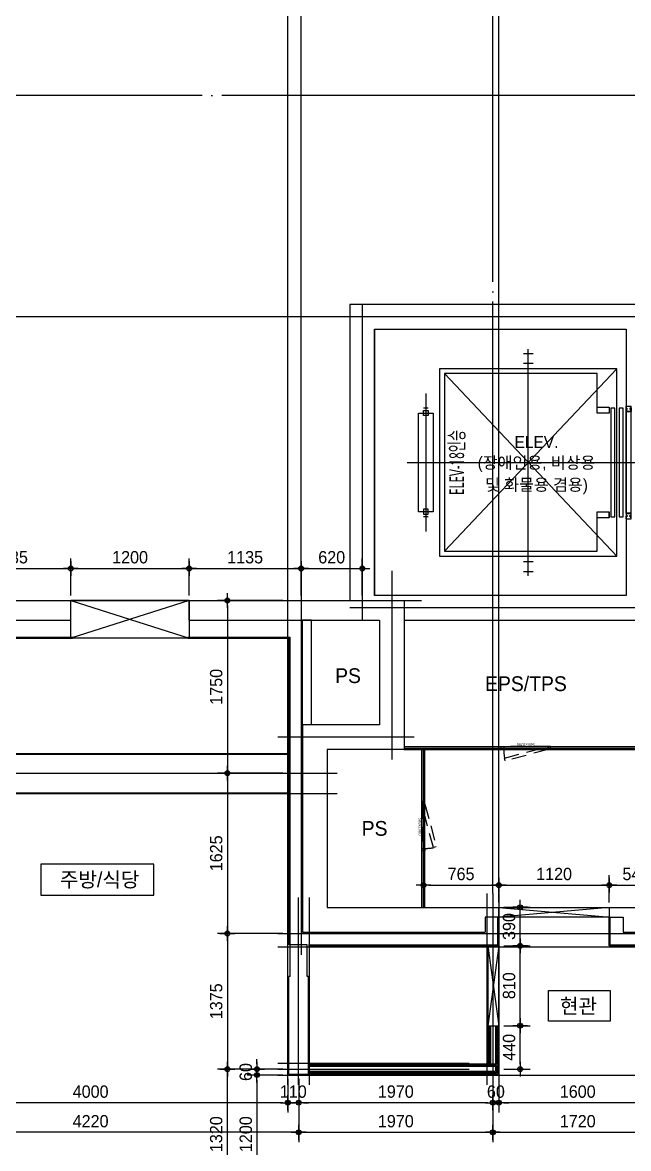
# Model space of a CAD drawing. Header units: millimetres. Extents: x 0 to 92204, y -190080 to 23760.
# Drawn here: x 63382 to 69528, y -88743 to -77329 of the extents above; entities that cross this region are included whole.
import ezdxf
from ezdxf.enums import TextEntityAlignment as Align
from ezdxf.xclip import XClip

# ---------------------------------------------------------------- set-up
doc = ezdxf.new("R2010")
doc.units = ezdxf.units.MM
doc.header["$LTSCALE"] = 100
doc.header["$XCLIPFRAME"] = 0
for name, pattern in [('AUDIT_D_220706163347-0', [0]), ('CEN', [62, 60, -1, 0, -1]), ('HIDDEN', [9.525, 6.35, -3.175]), ('xr-101_102동-2F$0$HID', [2.3, 1.5, -0.8])]:
    doc.linetypes.add(name, pattern=pattern)
doc.layers.get('defpoints').update_dxf_attribs({"color": 139})
for name, color, linetype in [('A-STEEL', 4, 'Continuous'), ('AA-XXXX-DIMS', 7, 'Continuous'), ('AA-XXXX-TEXT#LEV', 3, 'Continuous'), ('CEN_CON', 1, 'CEN'), ('CEN_WALL', 12, 'CEN'), ('CONC', 2, 'Continuous'), ('DIM', 7, 'AUDIT_D_220706163347-0'), ('ELE3_CON', 7, 'Continuous'), ('ELEV-ER', 4, 'Continuous'), ('MC', 135, 'Continuous'), ('ROM', 7, 'AUDIT_D_220706163347-0'), ('WAL', 3, 'Continuous'), ('WAL_DRY', 7, 'Continuous'), ('xr-101_102동-2F$0$AA-DWXM-DOOR(PS점검구)', 4, 'xr-101_102동-2F$0$HID'), ('실명', 3, 'AUDIT_D_220706163347-0'), ('실명박스', 7, 'AUDIT_D_220706163347-0'), ('창호-open', 4, 'Continuous'), ('확장', 8, 'HIDDEN')]:
    doc.layers.add(name, color=color, linetype=linetype)
doc.layers.add('AA-XXXX-MC', color=153, linetype='AUDIT_D_220706163347-0', plot=False)
doc.layers.add('xr-101_102동-2F$0$DEFPOINT', color=231, linetype='Continuous', plot=False)
doc.styles.add('HAUD01', font='Dotum.ttf')
doc.styles.add('xr-101_102동-2F$0$HAUD01', font='Dotum.ttf')
doc.styles.add('돋움', font='Dotum.ttf')
doc.styles.add('맑은고딕', font='malgun.ttf', dxfattribs={"width": 0.9})
doc.dimstyles.new('내부100', dxfattribs={"dimscale": 50, "dimtxt": 2.5, "dimasz": 1, "dimexe": 2, "dimexo": 1, "dimgap": 1, "dimtad": 1, "dimdec": 0, "dimzin": 0, "dimdsep": 46, "dimtxsty": '돋움', "dimblk1": 'DIMDOT', "dimblk2": 'DIMDOT', "dimsah": 1, "dimcen": 0.09, "dimdle": 2, "dimclrd": 7, "dimclre": 7, "dimclrt": 3, "dimadec": 0, "dimazin": 0, "dimtfac": 1, "dimtdec": 0, "dimtix": 1, "dimtmove": 2, "dimatfit": 3, "dimldrblk": 'DIMDOT', "dimfxl": 1, "dimtolj": 1, "dimtzin": 0, "dimarcsym": 0})

# ---------------------------------------------------------------- blocks, each defined once
blk = doc.blocks.new('U-121B(확장)1', base_point=(292392, -178478))
at = {"layer": 'CEN_CON'}
for p, q in [((300787, -168143), (300787, -172036)), ((301707, -168143), (301707, -170053)), ((292092, -168443), (302007, -168443)), ((301932, -169828), (300552, -169828)), ((300762, -173353), (300762, -171453)), ((300552, -171818), (306727, -171818))]:
    blk.add_line(p, q, dxfattribs=at)
at = {"layer": 'CEN_WALL'}
for p, q in [((296952, -170193), (301152, -170193)), ((302732, -171413), (302732, -173353)), ((300552, -173193), (302492, -173193))]:
    blk.add_line(p, q, dxfattribs=at)
at = {"layer": 'CONC'}
for p, q in [((296812, -168443), (298452, -168443)), ((298452, -168643), (298452, -168443)), ((299652, -168443), (301832, -168443)), ((299652, -168643), (299652, -168443)), ((301832, -168443), (301832, -169953)), ((296812, -168643), (298452, -168643)), ((299652, -168643), (301582, -168643)), ((301582, -168643), (301582, -169703)), ((301582, -169703), (300802, -169703)), ((300802, -169703), (300802, -171803)), ((301832, -169953), (301052, -169953)), ((301052, -169953), (301052, -171553)), ((301052, -171553), (302792, -171553)), ((302792, -171553), (302792, -171653)), ((303912, -171553), (306839, -171553)), ((303912, -171553), (303912, -171653)), ((302792, -171653), (302652, -171653)), ((302652, -171653), (302652, -171803)), ((303912, -171653), (304052, -171653)), ((304052, -171653), (304052, -171803)), ((300802, -171803), (302652, -171803)), ((304052, -171803), (306615, -171803)), ((300675, -172253), (300675, -171933)), ((300849, -171933), (300675, -171933)), ((300849, -172253), (300849, -171933)), ((300662, -173243), (300662, -172253)), ((300675, -172253), (300662, -172253)), ((300862, -172253), (300849, -172253)), ((300862, -173243), (300862, -172253)), ((300662, -173243), (300862, -173243))]:
    blk.add_line(p, q, dxfattribs=at)
at = {"layer": 'ELE3_CON'}
blk.add_line((299652, -168443), (298452, -168443), dxfattribs=at)
at = {"layer": 'MC'}
for p, q in [((300652, -173353), (300652, -168143)), ((296952, -170398), (301152, -170398)), ((302672, -171413), (302672, -173353)), ((302792, -171413), (302792, -173353)), ((300872, -173353), (300872, -171453)), ((300552, -171953), (306727, -171953)), ((300552, -173133), (302492, -173133)), ((300552, -173253), (306727, -173253))]:
    blk.add_line(p, q, dxfattribs=at)
at = {"layer": 'WAL'}
for p, q in [((300802, -169703), (300802, -168643)), ((300892, -169703), (300892, -168643))]:
    blk.add_line(p, q, dxfattribs=at)
at = {"layer": 'WAL', "ltscale": 100}
for p, q in [((300892, -168643), (300802, -168643)), ((300892, -169703), (300802, -169703))]:
    blk.add_line(p, q, dxfattribs=at)
at = {"layer": 'WAL_DRY'}
for p, q in [((297392, -168813), (298467, -168813)), ((299637, -168813), (300672, -168813)), ((300672, -168813), (300672, -171933)), ((297402, -168823), (298467, -168823)), ((299637, -168823), (300662, -168823)), ((300662, -168823), (300662, -171933)), ((302782, -171933), (302782, -171653)), ((302792, -171943), (302792, -171653)), ((303912, -171943), (303912, -171653)), ((303922, -171933), (303922, -171653)), ((300862, -171933), (302782, -171933)), ((300862, -171943), (302792, -171943)), ((303912, -171943), (304402, -171943)), ((303922, -171933), (304402, -171933)), ((302682, -172753), (302682, -173143)), ((302694, -172753), (302694, -173143)), ((302707, -172753), (302707, -173143)), ((302757, -172753), (302757, -173143)), ((302769, -172753), (302769, -173143)), ((302782, -172753), (302782, -173143)), ((302782, -173143), (300862, -173143)), ((302782, -173143), (302782, -173243)), ((302769, -173155), (300862, -173155)), ((302757, -173168), (300862, -173168)), ((302757, -173218), (300862, -173218)), ((302769, -173230), (300862, -173230)), ((302782, -173243), (300862, -173243)), ((302757, -173168), (302757, -173218)), ((302769, -173155), (302769, -173230))]:
    blk.add_line(p, q, dxfattribs=at)
at = {"layer": '확장', "ltscale": 0.5, "const_width": 20, "flags": 128}
for points in [[(297052, -170448), (297052, -169998), (300662, -169998)], [(297402, -170838), (297452, -170838), (297452, -170398), (300662, -170398)]]:
    blk.add_lwpolyline(points, dxfattribs=at)
blk = doc.blocks.new('ELE_17(비진입)')
at = {"layer": 'CONC', "extrusion": (0, 0, -1)}
for p, q in [((-570, -992), (-570, -1042)), ((570, -992), (570, -1042))]:
    blk.add_line(p, q, dxfattribs=at)
at = {"layer": 'defpoints'}
blk.add_lwpolyline([(-1350, 1558), (1350, 1558), (1350, -992), (-1350, -992)], close=True, dxfattribs=at)
at = {"layer": 'ELEV-ER', "color": 1, "extrusion": (0, 0, -1)}
for p, q in [((0, 1230), (0, -1227)), ((700, 1039), (-700, 1039)), ((-1150, 0), (1150, 0))]:
    blk.add_line(p, q, dxfattribs=at)
at = {"layer": 'ELEV-ER', "extrusion": (0, 0, -1)}
for p, q in [((-550, 1014), (-550, 1064)), ((-550, 1014), (-550, 1064)), ((-475, 1064), (-525, 1064)), ((-525, 1064), (-525, 1014)), ((-475, 1064), (-525, 1064)), ((-525, 1064), (-525, 1014)), ((-500, 964), (-500, 1114)), ((-500, 1114), (500, 1114)), ((-475, 1014), (-475, 1064)), ((-475, 1014), (-475, 1064)), ((475, 1014), (475, 1064)), ((475, 1064), (525, 1064)), ((500, 1114), (500, 964)), ((525, 1064), (525, 1014)), ((550, 1014), (550, 1064)), ((-525, 1014), (-475, 1014)), ((-525, 1014), (-475, 1014)), ((500, 964), (-500, 964)), ((525, 1014), (475, 1014)), ((-950, -899), (900, 851)), ((950, -899), (-900, 851)), ((-1105, 50), (-1105, -50)), ((-1005, 50), (-1005, -50)), ((1005, 50), (1005, -50)), ((1105, 50), (1105, -50)), ((-560, -819), (-560, -699)), ((-500, -699), (-500, -819)), ((500, -819), (500, -699)), ((560, -699), (560, -819)), ((-500, -819), (-560, -819)), ((-560, -819), (-500, -819)), ((560, -819), (500, -819)), ((-570, -992), (-545, -992)), ((-515, -992), (515, -992)), ((545, -992), (570, -992)), ((-570, -1042), (-555, -1042)), ((-515, -1042), (515, -1042)), ((555, -1042), (570, -1042))]:
    blk.add_line(p, q, dxfattribs=at)
for points in [[(950, 901), (950, -899), (-950, -899), (-950, 901)], [(542, -995), (518, -995), (518, -1039), (542, -1039), (542, -1027), (545, -1027), (545, -1042), (515, -1042), (515, -992), (545, -992), (545, -1007), (542, -1007)], [(-542, -995), (-518, -995), (-518, -1039), (-542, -1039), (-542, -1027), (-545, -1027), (-545, -1042), (-515, -1042), (-515, -992), (-545, -992), (-545, -1007), (-542, -1007)]]:
    blk.add_lwpolyline(points, close=True, dxfattribs=at)
blk.add_lwpolyline([(-500, -699), (-900, -699), (-900, 851), (900, 851), (900, -699), (500, -699)], dxfattribs=at)
at = {"layer": 'ELEV-ER'}
for points in [[(-550, -876), (550, -876), (550, -836), (-550, -836)], [(-550, -961), (550, -961), (550, -921), (-550, -921)], [(-555, -1042), (-545, -1042), (-545, -1032), (-555, -1032)], [(555, -1042), (545, -1042), (545, -1032), (555, -1032)]]:
    blk.add_lwpolyline(points, close=True, dxfattribs=at)
at = {"layer": 'defpoints', "extrusion": (0, 0, -1), "style": '맑은고딕', "text_generation_flag": 2, "width": 0.6}
blk.add_text('ELEV-18인승', height=150, dxfattribs=at).set_placement((0, 801), align=Align.TOP_CENTER)
blk = doc.blocks.new('A$C38A1636F')
at = {"layer": 'xr-101_102동-2F$0$AA-DWXM-DOOR(PS점검구)'}
for p, q in [((225, 0), (-225, 0)), ((-225, -30), (225, -30))]:
    blk.add_line(p, q, dxfattribs=at)
for points in [[(-250, 0), (-225, 0), (-225, -30), (-250, -30)], [(250, 0), (225, 0), (225, -30), (250, -30)], [(-210, -146), (-217, -117), (217, -1), (225, -30)]]:
    blk.add_lwpolyline(points, close=True, dxfattribs=at)
blk.add_arc((385, -21), 610, 180.8182, 189.0705, dxfattribs=at)
at = {"layer": 'xr-101_102동-2F$0$DEFPOINT', "style": 'xr-101_102동-2F$0$HAUD01'}
blk.add_text('500x1000', height=30, rotation=180, dxfattribs=at).set_placement((-3, 19), align=Align.MIDDLE_CENTER)
blk = doc.blocks.new('CO-102-28F', base_point=(243441, -43595))
at = {"layer": 'A-STEEL'}
for p, q in [((272461, -45060), (274931, -45060)), ((272461, -45090), (274961, -45090)), ((272641, -46690), (272641, -45090)), ((272671, -46690), (272671, -45090))]:
    blk.add_line(p, q, dxfattribs=at)
at = {"layer": 'CEN_CON'}
for p, q in [((272036, -40580), (272036, -43780)), ((275086, -40705), (271911, -40705)), ((274961, -43655), (271911, -43655)), ((272461, -45075), (274961, -45075)), ((272656, -46690), (272656, -45075))]:
    blk.add_line(p, q, dxfattribs=at)
at = {"layer": 'CONC', "color": 2}
for p, q in [((275211, -40580), (271911, -40580)), ((271911, -40580), (271911, -43580)), ((272161, -43530), (272161, -40830)), ((272161, -40830), (274711, -40830)), ((274711, -40830), (274711, -41610)), ((274711, -42750), (274711, -43530)), ((274711, -43530), (272161, -43530)), ((272461, -43780), (274961, -43780))]:
    blk.add_line(p, q, dxfattribs=at)
at = {"rotation": 90}
blk.add_blockref('ELE_17(비진입)', (273720, -42180), dxfattribs=at)
at = {"layer": 'AA-XXXX-TEXT#LEV'}
blk.add_blockref('A$C38A1636F', (273696, -45060), dxfattribs=at)
at = {"layer": 'AA-XXXX-TEXT#LEV', "rotation": 89.99999999999999}
blk.add_blockref('A$C38A1636F', (272641, -45868), dxfattribs=at)
blk = doc.blocks.new('DIMDOT')
at = {"layer": 'AA-XXXX-DIMS'}
for p, q in [((-1.5, 0), (1.5, 0)), ((0, -1.5), (0, 1.5))]:
    blk.add_line(p, q, dxfattribs=at)
for radius in [0.5, 0.25]:
    blk.add_circle((0, 0), radius, dxfattribs=at)
blk = doc.blocks.new('*D977')
at = {"layer": 'defpoints', "color": 0, "transparency": 16777216}
for p in [(68213, -87988), (69813, -87988), (68213, -88279)]:
    blk.add_point(p, dxfattribs=at)
at = {"layer": 'DIM', "color": 7, "lineweight": -2, "transparency": 16777216}
for p, q in [((68213, -88038), (68213, -88379)), ((69813, -88038), (69813, -88379)), ((69763, -88279), (68263, -88279))]:
    blk.add_line(p, q, dxfattribs=at)
at = {"layer": 'DIM', "color": 7, "lineweight": -2, "transparency": 16777216, "xscale": 50, "yscale": 50, "zscale": 50, "rotation": 180}
blk.add_blockref('DIMDOT', (68213, -88279), dxfattribs=at)
at = {"layer": 'DIM', "color": 7, "lineweight": -2, "transparency": 16777216, "xscale": 50, "yscale": 50, "zscale": 50}
blk.add_blockref('DIMDOT', (69813, -88279), dxfattribs=at)
at = {"layer": 'DIM', "color": 3, "transparency": 16777216, "insert": (69013, -88167), "char_height": 125, "attachment_point": 5, "style": '돋움'}
blk.add_mtext('\\A1;1600', dxfattribs=at)
blk = doc.blocks.new('*D978')
at = {"layer": 'defpoints', "color": 0, "transparency": 16777216}
for p in [(68153, -87988), (68213, -87988), (68153, -88279)]:
    blk.add_point(p, dxfattribs=at)
at = {"layer": 'DIM', "color": 7, "lineweight": -2, "transparency": 16777216}
for p, q in [((68153, -88038), (68153, -88379)), ((68213, -88038), (68213, -88379)), ((68103, -88279), (68053, -88279)), ((68213, -88279), (68153, -88279)), ((68263, -88279), (68313, -88279))]:
    blk.add_line(p, q, dxfattribs=at)
at = {"layer": 'DIM', "color": 7, "lineweight": -2, "transparency": 16777216, "xscale": 50, "yscale": 50, "zscale": 50}
blk.add_blockref('DIMDOT', (68153, -88279), dxfattribs=at)
at = {"layer": 'DIM', "color": 7, "lineweight": -2, "transparency": 16777216, "xscale": 50, "yscale": 50, "zscale": 50, "rotation": 180}
blk.add_blockref('DIMDOT', (68213, -88279), dxfattribs=at)
at = {"layer": 'DIM', "color": 3, "transparency": 16777216, "insert": (68183, -88167), "char_height": 125, "attachment_point": 5, "style": '돋움'}
blk.add_mtext('\\A1;60', dxfattribs=at)
blk = doc.blocks.new('*D979')
at = {"layer": 'defpoints', "color": 0, "transparency": 16777216}
for p in [(66183, -87988), (68153, -87988), (66183, -88279)]:
    blk.add_point(p, dxfattribs=at)
at = {"layer": 'DIM', "color": 7, "lineweight": -2, "transparency": 16777216}
for p, q in [((66183, -88038), (66183, -88379)), ((68153, -88038), (68153, -88379)), ((68103, -88279), (66233, -88279))]:
    blk.add_line(p, q, dxfattribs=at)
at = {"layer": 'DIM', "color": 7, "lineweight": -2, "transparency": 16777216, "xscale": 50, "yscale": 50, "zscale": 50, "rotation": 180}
blk.add_blockref('DIMDOT', (66183, -88279), dxfattribs=at)
at = {"layer": 'DIM', "color": 7, "lineweight": -2, "transparency": 16777216, "xscale": 50, "yscale": 50, "zscale": 50}
blk.add_blockref('DIMDOT', (68153, -88279), dxfattribs=at)
at = {"layer": 'DIM', "color": 3, "transparency": 16777216, "insert": (67168, -88167), "char_height": 125, "attachment_point": 5, "style": '돋움'}
blk.add_mtext('\\A1;1970', dxfattribs=at)
blk = doc.blocks.new('*D980')
at = {"layer": 'defpoints', "color": 0, "transparency": 16777216}
for p in [(66073, -87988), (66183, -87988), (66073, -88279)]:
    blk.add_point(p, dxfattribs=at)
at = {"layer": 'DIM', "color": 7, "lineweight": -2, "transparency": 16777216}
for p, q in [((66073, -88038), (66073, -88379)), ((66183, -88038), (66183, -88379)), ((66023, -88279), (65973, -88279)), ((66183, -88279), (66073, -88279)), ((66233, -88279), (66283, -88279))]:
    blk.add_line(p, q, dxfattribs=at)
at = {"layer": 'DIM', "color": 7, "lineweight": -2, "transparency": 16777216, "xscale": 50, "yscale": 50, "zscale": 50}
blk.add_blockref('DIMDOT', (66073, -88279), dxfattribs=at)
at = {"layer": 'DIM', "color": 7, "lineweight": -2, "transparency": 16777216, "xscale": 50, "yscale": 50, "zscale": 50, "rotation": 180}
blk.add_blockref('DIMDOT', (66183, -88279), dxfattribs=at)
at = {"layer": 'DIM', "color": 3, "transparency": 16777216, "insert": (66128, -88167), "char_height": 125, "attachment_point": 5, "style": '돋움'}
blk.add_mtext('\\A1;110', dxfattribs=at)
blk = doc.blocks.new('*D981')
at = {"layer": 'defpoints', "color": 0, "transparency": 16777216}
for p in [(62073, -87988), (66073, -87988), (62073, -88279)]:
    blk.add_point(p, dxfattribs=at)
at = {"layer": 'DIM', "color": 7, "lineweight": -2, "transparency": 16777216}
for p, q in [((62073, -88038), (62073, -88379)), ((66073, -88038), (66073, -88379)), ((66023, -88279), (62123, -88279))]:
    blk.add_line(p, q, dxfattribs=at)
at = {"layer": 'DIM', "color": 7, "lineweight": -2, "transparency": 16777216, "xscale": 50, "yscale": 50, "zscale": 50, "rotation": 180}
blk.add_blockref('DIMDOT', (62073, -88279), dxfattribs=at)
at = {"layer": 'DIM', "color": 7, "lineweight": -2, "transparency": 16777216, "xscale": 50, "yscale": 50, "zscale": 50}
blk.add_blockref('DIMDOT', (66073, -88279), dxfattribs=at)
at = {"layer": 'DIM', "color": 3, "transparency": 16777216, "insert": (64073, -88167), "char_height": 125, "attachment_point": 5, "style": '돋움'}
blk.add_mtext('\\A1;4000', dxfattribs=at)
blk = doc.blocks.new('*D983')
at = {"layer": 'defpoints', "color": 0, "transparency": 16777216}
for p in [(61963, -87988), (66183, -87988), (61963, -88579)]:
    blk.add_point(p, dxfattribs=at)
at = {"layer": 'DIM', "color": 7, "lineweight": -2, "transparency": 16777216}
for p, q in [((61963, -88038), (61963, -88679)), ((66183, -88038), (66183, -88679)), ((66133, -88579), (62013, -88579))]:
    blk.add_line(p, q, dxfattribs=at)
at = {"layer": 'DIM', "color": 7, "lineweight": -2, "transparency": 16777216, "xscale": 50, "yscale": 50, "zscale": 50, "rotation": 180}
blk.add_blockref('DIMDOT', (61963, -88579), dxfattribs=at)
at = {"layer": 'DIM', "color": 7, "lineweight": -2, "transparency": 16777216, "xscale": 50, "yscale": 50, "zscale": 50}
blk.add_blockref('DIMDOT', (66183, -88579), dxfattribs=at)
at = {"layer": 'DIM', "color": 3, "transparency": 16777216, "insert": (64073, -88467), "char_height": 125, "attachment_point": 5, "style": '돋움'}
blk.add_mtext('\\A1;4220', dxfattribs=at)
blk = doc.blocks.new('*D984')
at = {"layer": 'defpoints', "color": 0, "transparency": 16777216}
for p in [(66183, -87988), (68153, -87988), (68153, -88579)]:
    blk.add_point(p, dxfattribs=at)
at = {"layer": 'DIM', "color": 7, "lineweight": -2, "transparency": 16777216}
for p, q in [((66183, -88038), (66183, -88679)), ((68153, -88038), (68153, -88679)), ((66233, -88579), (68103, -88579))]:
    blk.add_line(p, q, dxfattribs=at)
at = {"layer": 'DIM', "color": 7, "lineweight": -2, "transparency": 16777216, "xscale": 50, "yscale": 50, "zscale": 50, "rotation": 180}
blk.add_blockref('DIMDOT', (66183, -88579), dxfattribs=at)
at = {"layer": 'DIM', "color": 7, "lineweight": -2, "transparency": 16777216, "xscale": 50, "yscale": 50, "zscale": 50}
blk.add_blockref('DIMDOT', (68153, -88579), dxfattribs=at)
at = {"layer": 'DIM', "color": 3, "transparency": 16777216, "insert": (67168, -88467), "char_height": 125, "attachment_point": 5, "style": '돋움'}
blk.add_mtext('\\A1;1970', dxfattribs=at)
blk = doc.blocks.new('*D985')
at = {"layer": 'defpoints', "color": 0, "transparency": 16777216}
for p in [(68153, -87988), (69873, -87988), (69873, -88579)]:
    blk.add_point(p, dxfattribs=at)
at = {"layer": 'DIM', "color": 7, "lineweight": -2, "transparency": 16777216}
for p, q in [((68153, -88038), (68153, -88679)), ((69873, -88038), (69873, -88679)), ((68203, -88579), (69823, -88579))]:
    blk.add_line(p, q, dxfattribs=at)
at = {"layer": 'DIM', "color": 7, "lineweight": -2, "transparency": 16777216, "xscale": 50, "yscale": 50, "zscale": 50, "rotation": 180}
blk.add_blockref('DIMDOT', (68153, -88579), dxfattribs=at)
at = {"layer": 'DIM', "color": 7, "lineweight": -2, "transparency": 16777216, "xscale": 50, "yscale": 50, "zscale": 50}
blk.add_blockref('DIMDOT', (69873, -88579), dxfattribs=at)
at = {"layer": 'DIM', "color": 3, "transparency": 16777216, "insert": (69013, -88467), "char_height": 125, "attachment_point": 5, "style": '돋움'}
blk.add_mtext('\\A1;1720', dxfattribs=at)
blk = doc.blocks.new('*D1047')
at = {"layer": 'defpoints', "color": 0, "transparency": 16777216}
for p in [(63873, -82863), (62638, -83188), (63873, -83188)]:
    blk.add_point(p, dxfattribs=at)
at = {"layer": 'DIM', "color": 7, "lineweight": -2, "transparency": 16777216}
for p, q in [((62638, -83138), (62638, -82763)), ((62688, -82863), (63823, -82863)), ((63873, -83138), (63873, -82763))]:
    blk.add_line(p, q, dxfattribs=at)
at = {"layer": 'DIM', "color": 7, "lineweight": -2, "transparency": 16777216, "xscale": 50, "yscale": 50, "zscale": 50, "rotation": 180}
blk.add_blockref('DIMDOT', (62638, -82863), dxfattribs=at)
at = {"layer": 'DIM', "color": 7, "lineweight": -2, "transparency": 16777216, "xscale": 50, "yscale": 50, "zscale": 50}
blk.add_blockref('DIMDOT', (63873, -82863), dxfattribs=at)
at = {"layer": 'DIM', "color": 3, "transparency": 16777216, "insert": (63255, -82750), "char_height": 125, "attachment_point": 5, "style": '돋움'}
blk.add_mtext('\\A1;1235', dxfattribs=at)
blk = doc.blocks.new('*D1048')
at = {"layer": 'defpoints', "color": 0, "transparency": 16777216}
for p in [(65073, -82863), (63873, -83188), (65073, -83188)]:
    blk.add_point(p, dxfattribs=at)
at = {"layer": 'DIM', "color": 7, "lineweight": -2, "transparency": 16777216}
for p, q in [((63873, -83138), (63873, -82763)), ((63923, -82863), (65023, -82863)), ((65073, -83138), (65073, -82763))]:
    blk.add_line(p, q, dxfattribs=at)
at = {"layer": 'DIM', "color": 7, "lineweight": -2, "transparency": 16777216, "xscale": 50, "yscale": 50, "zscale": 50, "rotation": 180}
blk.add_blockref('DIMDOT', (63873, -82863), dxfattribs=at)
at = {"layer": 'DIM', "color": 7, "lineweight": -2, "transparency": 16777216, "xscale": 50, "yscale": 50, "zscale": 50}
blk.add_blockref('DIMDOT', (65073, -82863), dxfattribs=at)
at = {"layer": 'DIM', "color": 3, "transparency": 16777216, "insert": (64473, -82750), "char_height": 125, "attachment_point": 5, "style": '돋움'}
blk.add_mtext('\\A1;1200', dxfattribs=at)
blk = doc.blocks.new('*D1049')
at = {"layer": 'defpoints', "color": 0, "transparency": 16777216}
for p in [(66208, -82863), (65073, -83188), (66208, -83188)]:
    blk.add_point(p, dxfattribs=at)
at = {"layer": 'DIM', "color": 7, "lineweight": -2, "transparency": 16777216}
for p, q in [((65073, -83138), (65073, -82763)), ((65123, -82863), (66158, -82863)), ((66208, -83138), (66208, -82763))]:
    blk.add_line(p, q, dxfattribs=at)
at = {"layer": 'DIM', "color": 7, "lineweight": -2, "transparency": 16777216, "xscale": 50, "yscale": 50, "zscale": 50, "rotation": 180}
blk.add_blockref('DIMDOT', (65073, -82863), dxfattribs=at)
at = {"layer": 'DIM', "color": 7, "lineweight": -2, "transparency": 16777216, "xscale": 50, "yscale": 50, "zscale": 50}
blk.add_blockref('DIMDOT', (66208, -82863), dxfattribs=at)
at = {"layer": 'DIM', "color": 3, "transparency": 16777216, "insert": (65640, -82750), "char_height": 125, "attachment_point": 5, "style": '돋움'}
blk.add_mtext('\\A1;1135', dxfattribs=at)
blk = doc.blocks.new('*D1050')
at = {"layer": 'defpoints', "color": 0, "transparency": 16777216}
for p in [(66828, -82863), (66208, -83188), (66828, -83188)]:
    blk.add_point(p, dxfattribs=at)
at = {"layer": 'DIM', "color": 7, "lineweight": -2, "transparency": 16777216}
for p, q in [((66208, -83138), (66208, -82763)), ((66258, -82863), (66778, -82863)), ((66828, -83138), (66828, -82763))]:
    blk.add_line(p, q, dxfattribs=at)
at = {"layer": 'DIM', "color": 7, "lineweight": -2, "transparency": 16777216, "xscale": 50, "yscale": 50, "zscale": 50, "rotation": 180}
blk.add_blockref('DIMDOT', (66208, -82863), dxfattribs=at)
at = {"layer": 'DIM', "color": 7, "lineweight": -2, "transparency": 16777216, "xscale": 50, "yscale": 50, "zscale": 50}
blk.add_blockref('DIMDOT', (66828, -82863), dxfattribs=at)
at = {"layer": 'DIM', "color": 3, "transparency": 16777216, "insert": (66518, -82750), "char_height": 125, "attachment_point": 5, "style": '돋움'}
blk.add_mtext('\\A1;620', dxfattribs=at)
blk = doc.blocks.new('*D1051')
at = {"layer": 'defpoints', "color": 0, "transparency": 16777216}
for p in [(68213, -86073), (67448, -86298), (68213, -86298)]:
    blk.add_point(p, dxfattribs=at)
at = {"layer": 'DIM', "color": 7, "lineweight": -2, "transparency": 16777216}
for p, q in [((67448, -86248), (67448, -85973)), ((68213, -86248), (68213, -85973)), ((67498, -86073), (68163, -86073))]:
    blk.add_line(p, q, dxfattribs=at)
at = {"layer": 'DIM', "color": 7, "lineweight": -2, "transparency": 16777216, "xscale": 50, "yscale": 50, "zscale": 50, "rotation": 180}
blk.add_blockref('DIMDOT', (67448, -86073), dxfattribs=at)
at = {"layer": 'DIM', "color": 7, "lineweight": -2, "transparency": 16777216, "xscale": 50, "yscale": 50, "zscale": 50}
blk.add_blockref('DIMDOT', (68213, -86073), dxfattribs=at)
at = {"layer": 'DIM', "color": 3, "transparency": 16777216, "insert": (67830, -85961), "char_height": 125, "attachment_point": 5, "style": '돋움'}
blk.add_mtext('\\A1;765', dxfattribs=at)
blk = doc.blocks.new('*D1052')
at = {"layer": 'defpoints', "color": 0, "transparency": 16777216}
for p in [(69333, -86073), (68213, -86298), (69333, -86298)]:
    blk.add_point(p, dxfattribs=at)
at = {"layer": 'DIM', "color": 7, "lineweight": -2, "transparency": 16777216}
for p, q in [((68213, -86248), (68213, -85973)), ((69333, -86248), (69333, -85973)), ((68263, -86073), (69283, -86073))]:
    blk.add_line(p, q, dxfattribs=at)
at = {"layer": 'DIM', "color": 7, "lineweight": -2, "transparency": 16777216, "xscale": 50, "yscale": 50, "zscale": 50, "rotation": 180}
blk.add_blockref('DIMDOT', (68213, -86073), dxfattribs=at)
at = {"layer": 'DIM', "color": 7, "lineweight": -2, "transparency": 16777216, "xscale": 50, "yscale": 50, "zscale": 50}
blk.add_blockref('DIMDOT', (69333, -86073), dxfattribs=at)
at = {"layer": 'DIM', "color": 3, "transparency": 16777216, "insert": (68773, -85961), "char_height": 125, "attachment_point": 5, "style": '돋움'}
blk.add_mtext('\\A1;1120', dxfattribs=at)
blk = doc.blocks.new('*D1053')
at = {"layer": 'defpoints', "color": 0, "transparency": 16777216}
for p in [(69873, -86073), (69333, -86298), (69873, -86298)]:
    blk.add_point(p, dxfattribs=at)
at = {"layer": 'DIM', "color": 7, "lineweight": -2, "transparency": 16777216}
for p, q in [((69333, -86248), (69333, -85973)), ((69873, -86248), (69873, -85973)), ((69383, -86073), (69823, -86073))]:
    blk.add_line(p, q, dxfattribs=at)
at = {"layer": 'DIM', "color": 7, "lineweight": -2, "transparency": 16777216, "xscale": 50, "yscale": 50, "zscale": 50, "rotation": 180}
blk.add_blockref('DIMDOT', (69333, -86073), dxfattribs=at)
at = {"layer": 'DIM', "color": 7, "lineweight": -2, "transparency": 16777216, "xscale": 50, "yscale": 50, "zscale": 50}
blk.add_blockref('DIMDOT', (69873, -86073), dxfattribs=at)
at = {"layer": 'DIM', "color": 3, "transparency": 16777216, "insert": (69603, -85961), "char_height": 125, "attachment_point": 5, "style": '돋움'}
blk.add_mtext('\\A1;540', dxfattribs=at)
blk = doc.blocks.new('*D1062')
at = {"layer": 'defpoints', "color": 0, "transparency": 16777216}
for p in [(66073, -84938), (65460, -86563), (66073, -86563)]:
    blk.add_point(p, dxfattribs=at)
at = {"layer": 'DIM', "color": 7, "lineweight": -2, "transparency": 16777216}
for p, q in [((66023, -84938), (65360, -84938)), ((65460, -84988), (65460, -86513)), ((66023, -86563), (65360, -86563))]:
    blk.add_line(p, q, dxfattribs=at)
at = {"layer": 'DIM', "color": 7, "lineweight": -2, "transparency": 16777216, "xscale": 50, "yscale": 50, "zscale": 50}
for p, rotation in [((65460, -84938), 90), ((65460, -86563), 270)]:
    blk.add_blockref('DIMDOT', p, dxfattribs=dict(at, rotation=rotation))
at = {"layer": 'DIM', "color": 3, "transparency": 16777216, "insert": (65347, -85751), "char_height": 125, "attachment_point": 5, "rotation": 90, "style": '돋움'}
blk.add_mtext('\\A1;1625', dxfattribs=at)
blk = doc.blocks.new('*D1063')
at = {"layer": 'defpoints', "color": 0, "transparency": 16777216}
for p in [(66073, -86563), (65460, -87938), (66073, -87938)]:
    blk.add_point(p, dxfattribs=at)
at = {"layer": 'DIM', "color": 7, "lineweight": -2, "transparency": 16777216}
for p, q in [((66023, -86563), (65360, -86563)), ((65460, -86613), (65460, -87888)), ((66023, -87938), (65360, -87938))]:
    blk.add_line(p, q, dxfattribs=at)
at = {"layer": 'DIM', "color": 7, "lineweight": -2, "transparency": 16777216, "xscale": 50, "yscale": 50, "zscale": 50}
for p, rotation in [((65460, -86563), 90), ((65460, -87938), 270)]:
    blk.add_blockref('DIMDOT', p, dxfattribs=dict(at, rotation=rotation))
at = {"layer": 'DIM', "color": 3, "transparency": 16777216, "insert": (65347, -87251), "char_height": 125, "attachment_point": 5, "rotation": 90, "style": '돋움'}
blk.add_mtext('\\A1;1375', dxfattribs=at)
blk = doc.blocks.new('*D1064')
at = {"layer": 'defpoints', "color": 0, "transparency": 16777216}
for p in [(65760, -87998), (66073, -87938), (66073, -87998)]:
    blk.add_point(p, dxfattribs=at)
at = {"layer": 'DIM', "color": 7, "lineweight": -2, "transparency": 16777216}
for p, q in [((65760, -87888), (65760, -87838)), ((66023, -87938), (65660, -87938)), ((66023, -87998), (65660, -87998)), ((65760, -87938), (65760, -87998)), ((65760, -88048), (65760, -88098))]:
    blk.add_line(p, q, dxfattribs=at)
at = {"layer": 'DIM', "color": 7, "lineweight": -2, "transparency": 16777216, "xscale": 50, "yscale": 50, "zscale": 50}
for p, rotation in [((65760, -87938), 270), ((65760, -87998), 90)]:
    blk.add_blockref('DIMDOT', p, dxfattribs=dict(at, rotation=rotation))
at = {"layer": 'DIM', "color": 3, "transparency": 16777216, "insert": (65647, -87968), "char_height": 125, "attachment_point": 5, "rotation": 90, "style": '돋움'}
blk.add_mtext('\\A1;60', dxfattribs=at)
blk = doc.blocks.new('*D1065')
at = {"layer": 'defpoints', "color": 0, "transparency": 16777216}
for p in [(66073, -87998), (65760, -89198), (66073, -89198)]:
    blk.add_point(p, dxfattribs=at)
at = {"layer": 'DIM', "color": 7, "lineweight": -2, "transparency": 16777216}
for p, q in [((66023, -87998), (65660, -87998)), ((65760, -88048), (65760, -89148)), ((66023, -89198), (65660, -89198))]:
    blk.add_line(p, q, dxfattribs=at)
at = {"layer": 'DIM', "color": 7, "lineweight": -2, "transparency": 16777216, "xscale": 50, "yscale": 50, "zscale": 50}
for p, rotation in [((65760, -87998), 90), ((65760, -89198), 270)]:
    blk.add_blockref('DIMDOT', p, dxfattribs=dict(at, rotation=rotation))
at = {"layer": 'DIM', "color": 3, "transparency": 16777216, "insert": (65647, -88598), "char_height": 125, "attachment_point": 5, "rotation": 90, "style": '돋움'}
blk.add_mtext('\\A1;1200', dxfattribs=at)
blk = doc.blocks.new('*D1068')
at = {"layer": 'defpoints', "color": 0, "transparency": 16777216}
for p in [(65460, -87938), (66073, -87938), (66073, -89258)]:
    blk.add_point(p, dxfattribs=at)
at = {"layer": 'DIM', "color": 7, "lineweight": -2, "transparency": 16777216}
for p, q in [((66023, -87938), (65360, -87938)), ((65460, -89208), (65460, -87988)), ((66023, -89258), (65360, -89258))]:
    blk.add_line(p, q, dxfattribs=at)
at = {"layer": 'DIM', "color": 7, "lineweight": -2, "transparency": 16777216, "xscale": 50, "yscale": 50, "zscale": 50}
for p, rotation in [((65460, -87938), 90), ((65460, -89258), 270)]:
    blk.add_blockref('DIMDOT', p, dxfattribs=dict(at, rotation=rotation))
at = {"layer": 'DIM', "color": 3, "transparency": 16777216, "insert": (65347, -88598), "char_height": 125, "attachment_point": 5, "rotation": 90, "style": '돋움'}
blk.add_mtext('\\A1;1320', dxfattribs=at)
blk = doc.blocks.new('*D1069')
at = {"layer": 'defpoints', "color": 0, "transparency": 16777216}
for p in [(66073, -83188), (65460, -84938), (66073, -84938)]:
    blk.add_point(p, dxfattribs=at)
at = {"layer": 'DIM', "color": 7, "lineweight": -2, "transparency": 16777216}
for p, q in [((66023, -83188), (65360, -83188)), ((65460, -83238), (65460, -84888)), ((66023, -84938), (65360, -84938))]:
    blk.add_line(p, q, dxfattribs=at)
at = {"layer": 'DIM', "color": 7, "lineweight": -2, "transparency": 16777216, "xscale": 50, "yscale": 50, "zscale": 50}
for p, rotation in [((65460, -83188), 90), ((65460, -84938), 270)]:
    blk.add_blockref('DIMDOT', p, dxfattribs=dict(at, rotation=rotation))
at = {"layer": 'DIM', "color": 3, "transparency": 16777216, "insert": (65347, -84063), "char_height": 125, "attachment_point": 5, "rotation": 90, "style": '돋움'}
blk.add_mtext('\\A1;1750', dxfattribs=at)
blk = doc.blocks.new('*D1073')
at = {"layer": 'defpoints', "color": 0, "transparency": 16777216}
for p in [(68213, -87498), (68430, -87498), (68213, -87938)]:
    blk.add_point(p, dxfattribs=at)
at = {"layer": 'DIM', "color": 7, "lineweight": -2, "transparency": 16777216}
for p, q in [((68263, -87498), (68530, -87498)), ((68430, -87888), (68430, -87548)), ((68263, -87938), (68530, -87938))]:
    blk.add_line(p, q, dxfattribs=at)
at = {"layer": 'DIM', "color": 7, "lineweight": -2, "transparency": 16777216, "xscale": 50, "yscale": 50, "zscale": 50}
for p, rotation in [((68430, -87498), 90), ((68430, -87938), 270)]:
    blk.add_blockref('DIMDOT', p, dxfattribs=dict(at, rotation=rotation))
at = {"layer": 'DIM', "color": 3, "transparency": 16777216, "insert": (68317, -87718), "char_height": 125, "attachment_point": 5, "rotation": 90, "style": '돋움'}
blk.add_mtext('\\A1;440', dxfattribs=at)
blk = doc.blocks.new('*D1074')
at = {"layer": 'defpoints', "color": 0, "transparency": 16777216}
for p in [(68213, -86688), (68430, -86688), (68213, -87498)]:
    blk.add_point(p, dxfattribs=at)
at = {"layer": 'DIM', "color": 7, "lineweight": -2, "transparency": 16777216}
for p, q in [((68263, -86688), (68530, -86688)), ((68430, -87448), (68430, -86738)), ((68263, -87498), (68530, -87498))]:
    blk.add_line(p, q, dxfattribs=at)
at = {"layer": 'DIM', "color": 7, "lineweight": -2, "transparency": 16777216, "xscale": 50, "yscale": 50, "zscale": 50}
for p, rotation in [((68430, -86688), 90), ((68430, -87498), 270)]:
    blk.add_blockref('DIMDOT', p, dxfattribs=dict(at, rotation=rotation))
at = {"layer": 'DIM', "color": 3, "transparency": 16777216, "insert": (68317, -87093), "char_height": 125, "attachment_point": 5, "rotation": 90, "style": '돋움'}
blk.add_mtext('\\A1;810', dxfattribs=at)
blk = doc.blocks.new('*D1075')
at = {"layer": 'defpoints', "color": 0, "transparency": 16777216}
for p in [(68213, -86298), (68430, -86298), (68213, -86688)]:
    blk.add_point(p, dxfattribs=at)
at = {"layer": 'DIM', "color": 7, "lineweight": -2, "transparency": 16777216}
for p, q in [((68263, -86298), (68530, -86298)), ((68430, -86638), (68430, -86348)), ((68263, -86688), (68530, -86688))]:
    blk.add_line(p, q, dxfattribs=at)
at = {"layer": 'DIM', "color": 7, "lineweight": -2, "transparency": 16777216, "xscale": 50, "yscale": 50, "zscale": 50}
for p, rotation in [((68430, -86298), 90), ((68430, -86688), 270)]:
    blk.add_blockref('DIMDOT', p, dxfattribs=dict(at, rotation=rotation))
at = {"layer": 'DIM', "color": 3, "transparency": 16777216, "insert": (68317, -86493), "char_height": 125, "attachment_point": 5, "rotation": 90, "style": '돋움'}
blk.add_mtext('\\A1;390', dxfattribs=at)

msp = doc.modelspace()

# ---------------------------------------------------------------- linework, layer by layer
at = {"layer": 'AA-XXXX-MC'}
for p, q in [((66072.8, -82888.4), (66072.8, -77003.4)), ((68212.8, -86158.4), (68212.8, -77003.4))]:
    msp.add_line(p, q, dxfattribs=at)
at = {"layer": 'CEN_CON'}
for p, q in [((66207.8, -82888.4), (66207.8, -77003.4)), ((68152.8, -86158.4), (68152.8, -77003.4)), ((71402.8, -78068.4), (56658.1, -78068.4)), ((66702.8, -80313.4), (56658.1, -80313.4))]:
    msp.add_line(p, q, dxfattribs=at)
at = {"layer": '실명박스'}
for points in [[(63569.6, -85861.8), (63569.6, -86174.3), (64713.3, -86174.3), (64713.3, -85861.8)], [(69341.4, -87141.1), (69341.4, -87453.6), (68716.4, -87453.6), (68716.4, -87141.1)]]:
    msp.add_lwpolyline(points, close=True, dxfattribs=at)
at = {"layer": '창호-open'}
for p, q in [((65072.8, -83188.4), (63872.8, -83568.4)), ((63872.8, -83188.4), (65072.8, -83568.4)), ((69332.8, -86298.4), (68212.8, -86398.4)), ((68212.8, -86298.4), (69345.3, -86398.4)), ((68212.8, -86688.4), (68102.8, -87498.4)), ((68102.8, -86688.4), (68212.8, -87498.4))]:
    msp.add_line(p, q, dxfattribs=at)
for points in [[(63872.8, -83188.4), (65072.8, -83188.4), (65072.8, -83568.4), (63872.8, -83568.4)], [(68212.8, -86298.4), (69332.8, -86298.4), (69332.8, -86398.4), (68212.8, -86398.4)], [(68102.8, -87498.4), (68212.8, -87498.4), (68212.8, -86688.4), (68102.8, -86688.4)]]:
    msp.add_lwpolyline(points, close=True, dxfattribs=at)

# ---------------------------------------------------------------- block references
ref = msp.add_blockref('CO-102-28F', (38232.8, -83203.4))
XClip(ref).set_block_clipping_path([(261941.6864388323, -53915.4314148592), (288266.4609298514, -37395.4314165701)])
ref = msp.add_blockref('U-121B(확장)1', (57812.8, -93223.4))
XClip(ref).set_block_clipping_path([(291236.9970359709, -178777.7726251345), (317561.77152699, -162257.7726268454)])

# ---------------------------------------------------------------- texts
at = {"layer": 'ROM', "color": 3, "style": 'HAUD01'}
for s, height, p in [('ELEV.', 120, (68594.9, -81581.3)), ('(장애인용, 비상용', 120, (68594.9, -81800.9)), ('및 화물용 겸용)', 120, (68594.9, -82024.8)), ('PS', 150, (66683.4, -83949.9)), ('EPS/TPS', 150, (68487.8, -84028.4)), ('PS', 150, (66952.8, -85498.4))]:
    msp.add_text(s, height=height, dxfattribs=at).set_placement(p, align=Align.MIDDLE)
at = {"layer": '실명', "style": 'HAUD01'}
for s, p in [('주방/식당', (64164.6, -86015.8)), ('현관', (69019.7, -87295.4))]:
    msp.add_text(s, height=150, dxfattribs=at).set_placement(p, align=Align.MIDDLE)

# ---------------------------------------------------------------- dimensions: what is measured, and where the dimension line sits
at = {"layer": 'DIM'}
for base, p1, p2, picture, middle in [((63872.8, -82863), (62637.8, -83188.4), (63872.8, -83188.4), '*D1047', (63255.3, -82750.4)), ((65072.8, -82863), (63872.8, -83188.4), (65072.8, -83188.4), '*D1048', (64472.8, -82750.4)), ((66207.8, -82863), (65072.8, -83188.4), (66207.8, -83188.4), '*D1049', (65640.3, -82750.4)), ((66827.8, -82863), (66207.8, -83188.4), (66827.8, -83188.4), '*D1050', (66517.8, -82750.4))]:
    dim = msp.add_linear_dim(base=base, p1=p1, p2=p2, dimstyle='내부100', override={"dimscale": 50}, dxfattribs=at)
    dim.commit()
    dim.dimension.update_dxf_attribs({"geometry": picture, "text_midpoint": middle})
for base, p1, p2, picture, middle in [((65459.8, -84938.4), (66072.8, -83188.4), (66072.8, -84938.4), '*D1069', (65347.2, -84063.4)), ((65459.8, -86563.4), (66072.8, -84938.4), (66072.8, -86563.4), '*D1062', (65347.2, -85750.9)), ((65459.8, -87938.4), (66072.8, -86563.4), (66072.8, -87938.4), '*D1063', (65347.2, -87250.9))]:
    dim = msp.add_linear_dim(base=base, p1=p1, p2=p2, angle=90, dimstyle='내부100', dxfattribs=at)
    dim.commit()
    dim.dimension.update_dxf_attribs({"geometry": picture, "text_midpoint": middle})
for base, p1, p2, angle, picture, middle in [((68212.8, -86073.1), (67447.8, -86298.4), (68212.8, -86298.4), 0, '*D1051', (67830.3, -85960.6)), ((69332.8, -86073.1), (68212.8, -86298.4), (69332.8, -86298.4), 0, '*D1052', (68772.8, -85960.6)), ((69872.8, -86073.1), (69332.8, -86298.4), (69872.8, -86298.4), 0, '*D1053', (69602.8, -85960.6)), ((68429.8, -86298.4), (68212.8, -86688.4), (68212.8, -86298.4), 270, '*D1075', (68317.3, -86493.4)), ((68429.8, -86688.4), (68212.8, -87498.4), (68212.8, -86688.4), 270, '*D1074', (68317.3, -87093.4)), ((68429.8, -87498.4), (68212.8, -87938.4), (68212.8, -87498.4), 270, '*D1073', (68317.3, -87718.4)), ((65459.8, -87938.4), (66072.8, -89258.4), (66072.8, -87938.4), 90, '*D1068', (65347.2, -88598.4)), ((65759.8, -87998.4), (66072.8, -87938.4), (66072.8, -87998.4), 90, '*D1064', (65647.2, -87968.4)), ((61962.8, -88579.4), (66182.8, -87988.4), (61962.8, -87988.4), 180, '*D983', (64072.8, -88466.9)), ((62072.8, -88279.4), (66072.8, -87988.4), (62072.8, -87988.4), 180, '*D981', (64072.8, -88166.9)), ((65759.8, -89198.4), (66072.8, -87998.4), (66072.8, -89198.4), 90, '*D1065', (65647.2, -88598.4)), ((66072.8, -88279.4), (66182.8, -87988.4), (66072.8, -87988.4), 180, '*D980', (66127.8, -88166.9)), ((66182.8, -88279.4), (68152.8, -87988.4), (66182.8, -87988.4), 180, '*D979', (67167.8, -88166.9)), ((68152.8, -88579.4), (66182.8, -87988.4), (68152.8, -87988.4), 180, '*D984', (67167.8, -88466.9)), ((68152.8, -88279.4), (68212.8, -87988.4), (68152.8, -87988.4), 180, '*D978', (68182.8, -88166.9)), ((69872.8, -88579.4), (68152.8, -87988.4), (69872.8, -87988.4), 180, '*D985', (69012.8, -88466.9)), ((68212.8, -88279.4), (69812.8, -87988.4), (68212.8, -87988.4), 180, '*D977', (69012.8, -88166.9))]:
    dim = msp.add_linear_dim(base=base, p1=p1, p2=p2, angle=angle, dimstyle='내부100', override={"dimscale": 50}, dxfattribs=at)
    dim.commit()
    dim.dimension.update_dxf_attribs({"geometry": picture, "text_midpoint": middle})

doc.saveas('drawing.dxf')
